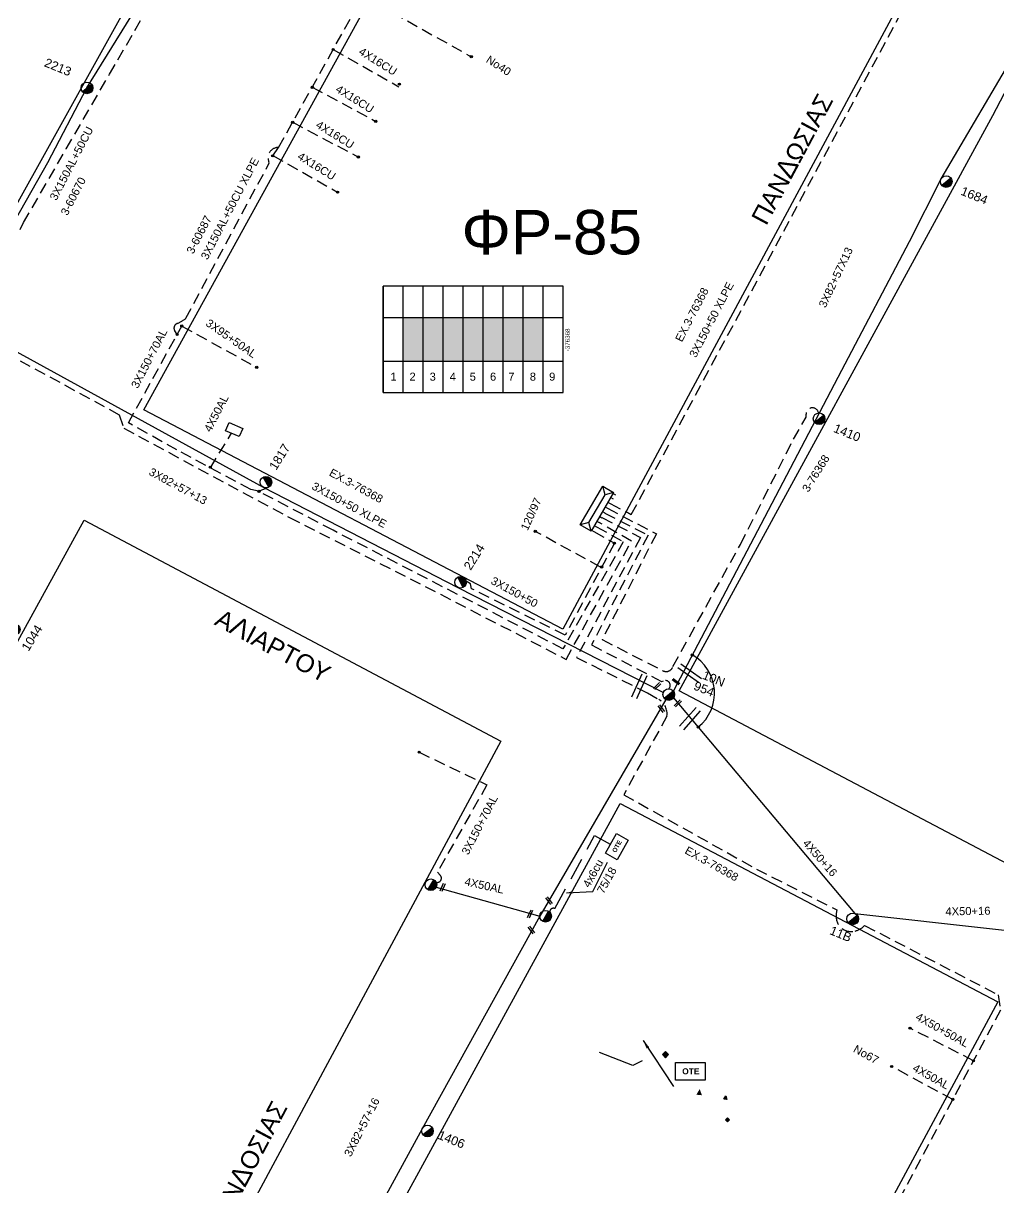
# Model space of a CAD drawing. Header units: millimetres. Extents: x 2101 to 3312, y 775 to 1363.
# Drawn here: x 2395.2 to 2504.9, y 909.6 to 1040.5 of the extents above; entities that cross this region are included whole.
import ezdxf
from ezdxf.enums import TextEntityAlignment as Align

# ---------------------------------------------------------------- set-up
doc = ezdxf.new("R2010")
doc.units = ezdxf.units.MM
doc.linetypes.add('DASHED', pattern=[19.05, 12.7, -6.35])
for name, color, linetype in [('Pillar OTE', 7, 'Continuous'), ('Pillar ΥΠΕΧΩΔΕ', 7, 'Continuous'), ('Άγνωστα', 7, 'Continuous'), ('Ασφαλειοκιβώτια Χ.Τ 9 αναχωρήσεων', 7, 'Continuous'), ('Γέφυρες Εναέριου Δικτύου', 7, 'Continuous'), ('Γυμνά εναέρια ΧΤ (3Φ)   4x16CU', 7, 'Continuous'), ('Γυμνά εναέρια ΧΤ (3Φ)   4x50AL', 7, 'Continuous'), ('Επιγραφές - Σχήματα', 7, 'Continuous'), ('Καλώδια ΧΤ   3x150+70AL', 7, 'DASHED'), ('Καλώδια ΧΤ   3x150AL+50CU', 7, 'DASHED'), ('Καλώδια ΧΤ   3x95+50 AL XLPE', 7, 'DASHED'), ('Μηχανική τομή', 7, 'Continuous'), ('Στύλος ΦΜ', 7, 'Continuous'), ('Στύλος ΦΜ @ 1', 7, 'Continuous'), ('Συνδέσεις', 7, 'Continuous'), ('Τομή', 7, 'Continuous'), ('Υποσταθμός πόλεως', 7, 'Continuous'), ('Υπόβαθρο ΔΕΗ', 7, 'Continuous'), ('Υπόγεια καλώδια Παροχών ΧΤ   4x50AL', 7, 'DASHED'), ('Υπόγεια καλώδια Παροχών ΧΤ   4x6', 7, 'DASHED')]:
    doc.layers.add(name, color=color, linetype=linetype)
doc.styles.add('arial', font='arial.ttf')
doc.styles.get("Standard").update_dxf_attribs({"font": 'arial.ttf'})
doc.linetypes.add('SYN_LINE', pattern='A,0.5,-0.0001,["/\\/\\/\\/",Standard,S=0.1,R=0,X=0,Y=-0.05],-0.25', length=0.7501)
doc.dimstyles.new('ISO-25', dxfattribs={"dimtxt": 2.5, "dimasz": 2.5, "dimexe": 1.25, "dimexo": 0.625, "dimtad": 1, "dimtxsty": 'Standard', "dimcen": 2.5, "dimadec": 0, "dimazin": 0, "dimtfac": 1, "dimtmove": 0, "dimatfit": 3, "dimfxl": 1, "dimarcsym": 0})

# ---------------------------------------------------------------- blocks, each defined once
blk = doc.blocks.new('ΥΠΑΡΧΩΝ ΤΣΙΜΕΝΤΕΝΙΟΣ ΣΤΥΛΟΣ')
at = {"layer": 'Στύλος ΦΜ'}
blk.add_hatch(color=7, dxfattribs=at).paths.add_polyline_path([(-1.29, -2.28, 0.574793), (2.62, 0, 0.268822), (1.3, 2.27)])
at = {"layer": 'Στύλος ΦΜ', "color": 7}
blk.add_line((-1.29, -2.28), (1.3, 2.27), dxfattribs=at)
blk.add_circle((0, 0), 2.62, dxfattribs=at)
at = {"layer": 'Στύλος ΦΜ', "flags": 4}
for tag, p in [('ΑΡΙΘΜΟΣ', (-4.68, 8.05)), ('ΤΥΠΟΣ', (-4.91, 3.03))]:
    blk.add_attdef(tag, p, '', height=4, dxfattribs=at)
blk = doc.blocks.new('ΤΟΜΗ')
at = {"layer": 'Τομή', "ltscale": 40}
for p, q in [((-5.68, 0), (5.68, 0)), ((5.68, -2.33), (-5.68, -2.33))]:
    blk.add_line(p, q, dxfattribs=at)
blk = doc.blocks.new('ΜΗΧΑΝΙΚΗ ΤΟΜΗ')
at = {"layer": 'Μηχανική τομή', "ltscale": 40}
for p, q in [((-1.89, 0.78), (1.89, 0.78)), ((1.89, 0), (-1.89, 0))]:
    blk.add_line(p, q, dxfattribs=at)
blk = doc.blocks.new('_ΣΥΝΔΕΣΗ')
at = {"layer": 'Συνδέσεις', "linetype": 'SYN_LINE', "ltscale": 40}
blk.add_hatch(color=256, dxfattribs=at).paths.add_polyline_path([(0.5, -0.01, 1), (-0.5, -0.01, 1)])
at = {"layer": 'Συνδέσεις'}
blk.add_circle((0, -0.01), 0.5, dxfattribs=at)
blk = doc.blocks.new('ΑΣΦΑΛΕΙΟΚΙΒΩΤΙΟ ΥΠΟΣΤΑΘΜΟΥ 9 ΑΝΑΧΩΡΗΣΕΩΝ')
at = {"layer": 'Ασφαλειοκιβώτια Χ.Τ 9 αναχωρήσεων', "ltscale": 40}
for p, q in [((-23.8, 40.36), (24.02, 40.36)), ((-9.72, 40.36), (-9.72, -40.64)), ((9.94, 40.36), (9.94, -40.64)), ((-23.8, 31.36), (24.02, 31.36)), ((-23.8, 22.36), (24.02, 22.36)), ((-23.8, 13.36), (24.02, 13.36)), ((-23.8, 4.36), (24.02, 4.36)), ((-23.8, -4.64), (24.02, -4.64)), ((-23.8, -13.64), (24.02, -13.64)), ((-23.8, -22.64), (24.02, -22.64)), ((-23.8, -31.64), (24.02, -31.64))]:
    blk.add_line(p, q, dxfattribs=at)
at = {"layer": 'Ασφαλειοκιβώτια Χ.Τ 9 αναχωρήσεων'}
blk.add_lwpolyline([(-23.8, -40.64), (24.02, -40.64), (24.02, 40.36), (-23.8, 40.36)], close=True, dxfattribs=at)
for s, p in [('1', (-18.45, 37.08)), ('2', (-18.45, 28.51)), ('3', (-18.45, 19.44)), ('4', (-18.45, 10.41)), ('5', (-18.45, 1.4)), ('6', (-18.45, -7.73)), ('7', (-18.45, -15.98)), ('8', (-18.45, -25.66)), ('9', (-18.45, -34.36))]:
    blk.add_text(s, height=3.6, rotation=270, dxfattribs=at).set_placement(p)
at = {"layer": 'Ασφαλειοκιβώτια Χ.Τ 9 αναχωρήσεων', "ltscale": 40}
for tag, height, p in [('ΟΝΟΜΑ', 5, (-0.16, 44.31)), ('ΚΕΙΜΕΝΟ 1', 2, (17.06, 35.59)), ('ΚΕΙΜΕΝΟ 2', 2, (17.06, 26.88)), ('ΚΕΙΜΕΝΟ 3', 2, (17.06, 17.69)), ('ΚΕΙΜΕΝΟ 4', 2, (17.06, 8.71)), ('ΚΕΙΜΕΝΟ 5', 2, (17.06, -0.13)), ('ΚΕΙΜΕΝΟ 6', 2, (17.06, -9.05)), ('ΚΕΙΜΕΝΟ 7', 2, (17.06, -18.13)), ('ΚΕΙΜΕΝΟ 8', 2, (17.06, -26.85)), ('ΚΕΙΜΕΝΟ 9', 2, (17.06, -35.99)), ('ΣΧ', 2, (-0.1, -42.64))]:
    blk.add_attdef(tag, text='', height=height, dxfattribs=at).set_placement(p, align=Align.MIDDLE_CENTER)
blk = doc.blocks.new('ΥΠΟΣΤΑΘΜΟΣ ΠΟΛΕΩΣ 9 ΑΝΑΧΩΡΗΣΕΩΝ')
at = {"layer": 'Υποσταθμός πόλεως', "ltscale": 40}
for p, q in [((-9.63, -2.82), (-9.63, -4)), ((-7.12, -2.82), (-7.12, -4)), ((-4.84, -2.82), (-4.84, -4)), ((-2.36, -2.82), (-2.36, -4)), ((0.09, -2.82), (0.09, -4)), ((2.55, -2.82), (2.55, -4)), ((5.02, -2.82), (5.02, -4)), ((7.48, -2.82), (7.48, -4)), ((9.61, -2.82), (9.61, -4))]:
    blk.add_line(p, q, dxfattribs=at)
blk.add_lwpolyline([(-10.02, 2.82), (10.02, 2.82), (10.02, -2.82), (-10.02, -2.82)], close=True, dxfattribs=at)
for points in [[(-7.21, 0), (-10.02, 2.82)], [(-10.02, -2.82), (-7.21, 0)], [(-7.21, 0), (7.21, 0)], [(7.21, 0), (10.02, 2.82)], [(10.02, -2.82), (7.21, 0)]]:
    blk.add_lwpolyline(points, dxfattribs=at)
at = {"layer": 'Υποσταθμός πόλεως', "linetype": 'SYN_LINE', "ltscale": 40, "flags": 1}
for tag, p in [('ΜΕΤΑΣΧΗΜΑΤΙΣΜΟΣ', (10.79, 1.71)), ('ΙΣΧΥΣ', (10.77, -1.08)), ('ΑΡΙΘΜΟΣ', (10.89, -3.8))]:
    blk.add_attdef(tag, p, '', height=1.8, dxfattribs=at)
blk = doc.blocks.new('PILLAR ΥΠΕΧΩΔΕ')
at = {"layer": 'Pillar ΥΠΕΧΩΔΕ', "color": 5, "ltscale": 40}
blk.add_lwpolyline([(-3.37, 1.84), (3.33, 1.84), (3.33, -2.16), (-3.37, -2.16)], close=True, dxfattribs=at)
blk = doc.blocks.new('PILLAR ΟΤΕ')
at = {"layer": 'Pillar OTE', "ltscale": 40}
blk.add_lwpolyline([(-3.31, 2.02), (3.39, 2.02), (3.39, -1.99), (-3.31, -1.99)], close=True, dxfattribs=at)
at = {"layer": 'Pillar OTE', "insert": (-1.81, 0.71), "char_height": 1.3575, "width": 109.961, "attachment_point": 1}
blk.add_mtext('{\\fArial|b1|i0|c161|p34;OTE}', dxfattribs=at)
blk = doc.blocks.new('TSONTA XT1')
at = {"ltscale": 40}
h = blk.add_hatch(color=256, dxfattribs=at)
h.dxf.hatch_style = 1
h.paths.add_polyline_path([(595.96, 2487.66), (597.07, 2488.77), (595.96, 2489.87), (594.85, 2488.77)])
blk.add_lwpolyline([(594.85, 2488.77), (595.96, 2489.87), (597.07, 2488.77), (595.96, 2487.66)], close=True, dxfattribs=at)

msp = doc.modelspace()

# ---------------------------------------------------------------- hatches: boundary and pattern name
at = {"layer": 'Pillar OTE', "ltscale": 40}
h = msp.add_hatch(color=256, dxfattribs=at)
h.dxf.hatch_style = 1
h.paths.add_polyline_path([(2471.53, 919.99), (2471.29, 920.69), (2470.91, 920.05)])
h = msp.add_hatch(color=256, dxfattribs=at)
h.dxf.hatch_style = 1
h.paths.add_polyline_path([(2474.35, 919.51), (2474.21, 919.91), (2473.99, 919.54)])
at = {"layer": 'Ασφαλειοκιβώτια Χ.Τ 9 αναχωρήσεων'}
h = msp.add_hatch(color=2, dxfattribs=at)
h.dxf.hatch_style = 1
h.paths.add_polyline_path([(2440.15, 1007.45), (2437.9, 1007.45), (2437.9, 1002.54), (2440.15, 1002.54)])
h = msp.add_hatch(color=133, dxfattribs=at)
h.dxf.hatch_style = 1
h.paths.add_polyline_path([(2442.4, 1002.54), (2442.4, 1007.45), (2440.15, 1007.45), (2440.15, 1002.54)])
h = msp.add_hatch(color=1, dxfattribs=at)
h.dxf.hatch_style = 1
h.paths.add_polyline_path([(2442.4, 1002.54), (2444.65, 1002.54), (2444.65, 1007.45), (2442.4, 1007.45)])
h = msp.add_hatch(color=30, dxfattribs=at)
h.dxf.hatch_style = 1
h.paths.add_polyline_path([(2444.65, 1002.54), (2446.9, 1002.54), (2446.9, 1007.45), (2444.65, 1007.45)])
h = msp.add_hatch(color=27, dxfattribs=at)
h.dxf.hatch_style = 1
h.paths.add_polyline_path([(2446.9, 1002.54), (2449.15, 1002.54), (2449.15, 1007.45), (2446.9, 1007.45)])
h = msp.add_hatch(color=151, dxfattribs=at)
h.dxf.hatch_style = 1
h.paths.add_polyline_path([(2449.15, 1002.54), (2451.4, 1002.54), (2451.4, 1007.45), (2449.15, 1007.45)])
h = msp.add_hatch(color=62, dxfattribs=at)
h.dxf.hatch_style = 1
h.paths.add_polyline_path([(2453.65, 1007.45), (2451.4, 1007.45), (2451.4, 1002.54), (2453.65, 1002.54)])

# ---------------------------------------------------------------- linework, layer by layer
at = {"layer": 'Pillar OTE', "ltscale": 40}
msp.add_lwpolyline([(2473.99, 919.54), (2474.21, 919.91), (2474.35, 919.51), (2473.99, 919.54)], dxfattribs=at)
at = {"layer": 'Άγνωστα', "color": 62, "linetype": 'DASHED', "ltscale": 0.1}
msp.add_lwpolyline([(2461.22, 986.53), (2463.59, 985.32), (2497.26, 1047.82), (2503.16, 1058.22)], dxfattribs=at)
at = {"layer": 'Άγνωστα', "color": 30}
msp.add_lwpolyline([(2468.32, 965.45), (2478.6, 985), (2487.28, 1001.52), (2494.89, 1015.99), (2498.45, 1023.04), (2507.2, 1037.9), (2513.02, 1049.09), (2517.04, 1055.39)], dxfattribs=at)
at = {"layer": 'Άγνωστα', "color": 151, "linetype": 'DASHED', "ltscale": 0.1}
msp.add_lwpolyline([(2433.4, 1043.61), (2445.58, 1036.79)], dxfattribs=at)
at = {"layer": 'Άγνωστα', "color": 2, "ltscale": 40}
msp.add_lwpolyline([(2361.38, 1008.8), (2387.91, 1007.17), (2422.16, 988.36), (2444.07, 977.1), (2467.2, 965.29)], dxfattribs=at)
at = {"layer": 'Άγνωστα', "color": 27, "linetype": 'DASHED', "ltscale": 0.1}
msp.add_lwpolyline([(2392.1, 1009.34), (2389.78, 1005.34), (2405.96, 996.52), (2406.47, 995.01), (2425.11, 984.96), (2442.12, 976.33), (2456.24, 969.01), (2463.61, 982.3), (2459.97, 984.41)], dxfattribs=at)
at = {"layer": 'Άγνωστα', "color": 30, "linetype": 'DASHED', "ltscale": 0.1}
msp.add_lwpolyline([(2460.91, 986), (2466.41, 983.13), (2460.31, 971.24), (2467.14, 967.73, 0.470679), (2468.28, 968.22), (2475.87, 981.94), (2481.84, 993.77), (2483.26, 996.24), (2483.26, 996.59, -0.911266), (2484.66, 996.72, -0.68931)], format="xyb", dxfattribs=at)
at = {"layer": 'Άγνωστα', "color": 133, "linetype": 'DASHED', "ltscale": 0.1}
msp.add_lwpolyline([(2460.6, 985.47), (2465.48, 982.99), (2459.1, 970.63), (2467.03, 966.51), (2467.2, 966.59, -0.831355), (2467.8, 965.7, -2.087969)], format="xyb", dxfattribs=at)
at = {"layer": 'Άγνωστα', "color": 2, "linetype": 'DASHED', "ltscale": 0.1}
for points in [[(2459.37, 983.38), (2461.69, 982.08), (2456.14, 971.73), (2445.61, 976.96), (2445.5, 977.51), (2445.01, 977.82)], [(2460.12, 979.39), (2452.78, 983.41)]]:
    msp.add_lwpolyline(points, dxfattribs=at)
at = {"layer": 'Άγνωστα', "color": 133, "ltscale": 40}
msp.add_lwpolyline([(2467.48, 964.48), (2453.29, 940.12), (2440.05, 916.21), (2430.64, 898.96), (2421.46, 881.47), (2405.59, 853.75), (2399.6, 843.52)], dxfattribs=at)
at = {"layer": 'Άγνωστα', "color": 30, "ltscale": 40}
msp.add_lwpolyline([(2468.35, 964.69), (2488.75, 940.43), (2520.74, 936.87)], dxfattribs=at)
at = {"layer": 'Άγνωστα', "color": 1, "linetype": 'DASHED', "ltscale": 0.1}
for points in [[(2502.1, 923.86), (2494.95, 927.53)], [(2499.77, 919.52), (2492.89, 923.22)]]:
    msp.add_lwpolyline(points, dxfattribs=at)
at = {"layer": 'Γέφυρες Εναέριου Δικτύου'}
msp.add_arc((2468.07, 965.23), 4.89, 308.5192, 60.9243, dxfattribs=at)
at = {"layer": 'Γυμνά εναέρια ΧΤ (3Φ)   4x16CU', "color": 151, "linetype": 'DASHED', "ltscale": 0.1}
for points in [[(2430.04, 1037.6), (2437.44, 1033.42)], [(2427.68, 1033.36), (2434.82, 1029.52)], [(2425.48, 1029.42), (2432.88, 1025.51)], [(2423.25, 1025.67), (2430.53, 1021.56)]]:
    msp.add_lwpolyline(points, dxfattribs=at)
at = {"layer": 'Γυμνά εναέρια ΧΤ (3Φ)   4x50AL', "color": 151, "linetype": 'DASHED', "ltscale": 0.1}
msp.add_lwpolyline([(2416.22, 990.56), (2418.6, 994.44)], dxfattribs=at)
at = {"layer": 'Γυμνά εναέρια ΧΤ (3Φ)   4x50AL', "color": 133, "ltscale": 40}
msp.add_lwpolyline([(2441.62, 943.38), (2441.62, 943.38), (2453.29, 940.12)], dxfattribs=at)
at = {"layer": 'Καλώδια ΧΤ   3x150+70AL', "color": 151, "ltscale": 0.1}
msp.add_lwpolyline([(2412.48, 1005.55), (2412.21, 1005.96, -0.471893), (2412.47, 1006.78, 0.078528), (2413.46, 1007.37), (2422.85, 1024.84), (2422.79, 1024.98, -0.536158), (2423.89, 1026.58), (2445.25, 1064.83), (2450.44, 1074.22), (2453.72, 1080.7), (2453.61, 1080.9, -0.129397), (2453.84, 1082.1, -0.175082), (2454.1, 1082.54), (2454.25, 1083.14)], format="xyb", dxfattribs=at)
at = {"layer": 'Καλώδια ΧΤ   3x150+70AL', "color": 6, "ltscale": 0.1}
msp.add_lwpolyline([(2423.23, 1025.64), (2423.89, 1026.58)], dxfattribs=at)
at = {"layer": 'Καλώδια ΧΤ   3x150+70AL', "color": 151, "ltscale": 0.1}
for points in [[(2459.68, 983.92), (2462.69, 982.23), (2455.9, 970.2), (2430.03, 983.53), (2421.63, 987.91), (2420.76, 988.13), (2420.76, 988.13), (2412.46, 992.56), (2407, 995.61), (2413, 1006.5)], [(2421.63, 987.91), (2422.62, 988.3)]]:
    msp.add_lwpolyline(points, dxfattribs=at)
at = {"layer": 'Καλώδια ΧΤ   3x150+70AL', "color": 1, "ltscale": 0.1}
msp.add_lwpolyline([(2460.29, 984.95), (2464.63, 982.72), (2457.42, 969.23), (2465.41, 965.24), (2466.68, 964.5, -0.300183), (2467.6, 962.62), (2462.73, 953.79), (2477.68, 945.42), (2486.73, 940.83), (2486.66, 940.43, 0.552444), (2488.78, 938.46, 0.133961), (2489.85, 939.08), (2504.89, 931.28), (2505.15, 929.55), (2485.58, 893.05)], format="xyb", dxfattribs=at)
at = {"layer": 'Καλώδια ΧΤ   3x150+70AL', "color": 133, "ltscale": 0.1}
msp.add_lwpolyline([(2439.71, 958.58), (2447.34, 954.89), (2441.76, 945.07), (2442.08, 944.74, -0.751936), (2441.63, 943.93, 2.071638)], format="xyb", dxfattribs=at)
at = {"layer": 'Καλώδια ΧΤ   3x150AL+50CU', "color": 173, "linetype": 'Continuous', "ltscale": 0.1}
msp.add_lwpolyline([(2388.25, 1007.73), (2392.99, 1016.15), (2397.91, 1024.89), (2402.33, 1033.28), (2407.95, 1042.36), (2414.19, 1051.62), (2414.89, 1052.95), (2421.98, 1066.04), (2424.36, 1070.45), (2428.28, 1078.13), (2435.86, 1090.85), (2439.74, 1098.23), (2444.24, 1106.42), (2445.36, 1109.84)], dxfattribs=at)
at = {"layer": 'Καλώδια ΧΤ   3x150AL+50CU', "color": 30, "ltscale": 0.1}
msp.add_lwpolyline([(2392.25, 1012.25), (2395.19, 1018.14), (2400, 1026.43), (2404.86, 1034.81), (2408.79, 1041.57), (2413.89, 1049.22), (2417.22, 1055.35), (2420.18, 1060.79), (2423.29, 1066.08), (2426.42, 1071.98), (2429.78, 1077.74), (2433.97, 1085.44), (2437.44, 1091.82), (2439.89, 1096.31), (2440.29, 1096.31, 0.101275), (2442.06, 1098.48, 0.193384), (2440.32, 1101.11, 0.076179), (2439.16, 1101.67, 11.947774)], format="xyb", dxfattribs=at)
at = {"layer": 'Καλώδια ΧΤ   3x95+50 AL XLPE', "color": 151, "ltscale": 0.1}
msp.add_lwpolyline([(2413, 1006.5), (2421.43, 1001.86)], dxfattribs=at)
at = {"layer": 'Υπόβαθρο ΔΕΗ'}
for points in [[(2391.83, 1123.92), (2437.96, 1098.51), (2387.76, 1008.28), (2342.48, 1033.31), (2357.73, 1058.88), (2357.73, 1058.88), (2391.83, 1123.92)], [(2458.16, 1086.82), (2504.28, 1062.35), (2455.9, 972.4), (2408.73, 997.06), (2458.16, 1086.82)], [(2517.63, 1055.05), (2560.09, 1032.36), (2511.45, 943.09), (2468.96, 965.49), (2504.29, 1030.17), (2513.19, 1047.27), (2517.63, 1055.05)], [(2402.03, 984.66), (2448.91, 959.82), (2400.26, 869.39), (2352.85, 895.51), (2378.76, 942.34), (2402.03, 984.66)], [(2456.01, 839.91), (2413.04, 862.6), (2462.32, 952.79), (2504.85, 930.48), (2456.01, 839.91)]]:
    msp.add_lwpolyline(points, dxfattribs=at)
at = {"layer": 'Υπόγεια καλώδια Παροχών ΧΤ   4x6', "color": 133, "linetype": 'DASHED', "ltscale": 0.2}
msp.add_lwpolyline([(2454.43, 940.55, -0.623811), (2454.98, 940.98), (2459.46, 949.19), (2461.22, 948.23)], format="xyb", dxfattribs=at)

# ---------------------------------------------------------------- block references
at = {"xscale": 0.2500000000000392, "yscale": 0.2500000000000392, "zscale": 0.2500000000000392, "rotation": 336.9084125351454}
msp.add_blockref('PILLAR ΥΠΕΧΩΔΕ', (2418.92, 994.89), dxfattribs=at)
at = {"layer": 'Pillar OTE', "xscale": 0.375, "yscale": 0.375, "zscale": 0.375, "rotation": 61}
msp.add_blockref('PILLAR ΟΤΕ', (2461.96, 947.93), dxfattribs=at)
at = {"layer": 'Pillar OTE', "xscale": 0.5, "yscale": 0.5, "zscale": 0.5}
msp.add_blockref('PILLAR ΟΤΕ', (2470.22, 922.67), dxfattribs=at)
at = {"layer": 'Ασφαλειοκιβώτια Χ.Τ 9 αναχωρήσεων'}
ref = msp.add_blockref('ΑΣΦΑΛΕΙΟΚΙΒΩΤΙΟ ΥΠΟΣΤΑΘΜΟΥ 9 ΑΝΑΧΩΡΗΣΕΩΝ', (2445.75, 1004.97), dxfattribs=dict(at, xscale=0.25, yscale=0.25, zscale=0.25, rotation=90))
ref.add_attrib('ΣΧ', '-376368', dxfattribs={"ltscale": 40, "height": 0.5, "rotation": 90}).set_placement((2456.41, 1004.94), align=Align.MIDDLE_CENTER)
at = {"layer": 'Μηχανική τομή'}
for p, xscale, yscale, zscale, rotation in [((2468.57, 966.43), 0.2499999999999999, 0.2499999999999999, 0.2499999999999999, 322.9049349686197), ((2466.42, 966.08), 0.2499999999999999, 0.2499999999999999, 0.2499999999999999, 224.4850135479002), ((2466.9, 963.4), 0.2499999999999999, 0.2499999999999999, 0.2499999999999999, 307.0105464320442), ((2468.76, 964.13), 0.2499999999999999, 0.2499999999999999, 0.2499999999999999, 224.4850135479002), ((2442.44, 943.34), 0.2499999999999999, 0.2499999999999999, 0.2499999999999999, 65.98359960857945), ((2454.25, 941.81), 0.2499999999999201, 0.2499999999999201, 0.2499999999999201, 307.0105464320404), ((2452.29, 940.33), 0.2499999999999999, 0.2499999999999999, 0.2499999999999999, 65.98359960857945), ((2452.26, 938.52), 0.2499999999999201, 0.2499999999999201, 0.2499999999999201, 307.0105464320404)]:
    msp.add_blockref('ΜΗΧΑΝΙΚΗ ΤΟΜΗ', p, dxfattribs=dict(at, xscale=xscale, yscale=yscale, zscale=zscale, rotation=rotation))
at = {"layer": 'Στύλος ΦΜ @ 1', "ltscale": 40}
ref = msp.add_blockref('ΥΠΑΡΧΩΝ ΤΣΙΜΕΝΤΕΝΙΟΣ ΣΤΥΛΟΣ', (2402.33, 1033.28), dxfattribs=dict(at, xscale=0.25, yscale=0.25, zscale=0.25, rotation=338.0348720893729))
ref.add_attrib('ΑΡΙΘΜΟΣ', '2213', (2397.44, 1035.74), dxfattribs={"layer": 'Στύλος ΦΜ', "height": 1, "rotation": 338.0349, "flags": 4})
ref = msp.add_blockref('ΥΠΑΡΧΩΝ ΤΣΙΜΕΝΤΕΝΙΟΣ ΣΤΥΛΟΣ', (2499.03, 1022.75), dxfattribs=dict(at, xscale=0.25, yscale=0.25, zscale=0.25, rotation=338.0348720893729))
ref.add_attrib('ΑΡΙΘΜΟΣ', '1684', (2500.57, 1021.3), dxfattribs={"layer": 'Στύλος ΦΜ', "height": 1, "rotation": 338.0349, "flags": 4})
ref = msp.add_blockref('ΥΠΑΡΧΩΝ ΤΣΙΜΕΝΤΕΝΙΟΣ ΣΤΥΛΟΣ', (2484.72, 996.07), dxfattribs=dict(at, xscale=0.25, yscale=0.25, zscale=0.25, rotation=338.0348720893729))
ref.add_attrib('ΑΡΙΘΜΟΣ', '1410', (2486.25, 994.62), dxfattribs={"layer": 'Στύλος ΦΜ', "height": 1, "rotation": 338.0349, "flags": 4})
ref = msp.add_blockref('ΥΠΑΡΧΩΝ ΤΣΙΜΕΝΤΕΝΙΟΣ ΣΤΥΛΟΣ', (2422.47, 988.94), dxfattribs=dict(at, xscale=0.25, yscale=0.25, zscale=0.25, rotation=58.1915162669984))
ref.add_attrib('ΤΥΠΟΣ', '1817', (2423.61, 990.2), dxfattribs={"layer": 'Στύλος ΦΜ', "height": 1, "rotation": 58.1915, "flags": 4})
ref = msp.add_blockref('ΥΠΑΡΧΩΝ ΤΣΙΜΕΝΤΕΝΙΟΣ ΣΤΥΛΟΣ', (2444.37, 977.68), dxfattribs=dict(at, xscale=0.25, yscale=0.25, zscale=0.25, rotation=58.1915162669984))
ref.add_attrib('ΤΥΠΟΣ', '2214', (2445.51, 978.95), dxfattribs={"layer": 'Στύλος ΦΜ', "height": 1, "rotation": 58.1915, "flags": 4})
ref = msp.add_blockref('ΥΠΑΡΧΩΝ ΤΣΙΜΕΝΤΕΝΙΟΣ ΣΤΥΛΟΣ', (2394.14, 972.37), dxfattribs=dict(at, xscale=0.25, yscale=0.25, zscale=0.25, rotation=58.1915162669984))
ref.add_attrib('ΤΥΠΟΣ', '1044', (2395.75, 969.84), dxfattribs={"layer": 'Στύλος ΦΜ', "height": 1, "rotation": 58.1915, "flags": 4})
ref = msp.add_blockref('ΥΠΑΡΧΩΝ ΤΣΙΜΕΝΤΕΝΙΟΣ ΣΤΥΛΟΣ', (2467.8, 965.05), dxfattribs=dict(at, xscale=0.25, yscale=0.25, zscale=0.25, rotation=338.0348720893729))
ref.add_attrib('ΤΥΠΟΣ', '954', (2470.51, 965.65), dxfattribs={"layer": 'Στύλος ΦΜ', "height": 1, "rotation": 338.0349, "flags": 4})
ref.add_attrib('ΑΡΙΘΜΟΣ', '10N', (2471.5, 966.86), dxfattribs={"layer": 'Στύλος ΦΜ', "height": 1, "rotation": 338.0349, "flags": 4})
at = {"layer": 'Στύλος ΦΜ @ 1', "ltscale": 40, "xscale": 0.25, "yscale": 0.25, "zscale": 0.25}
for p in [(2441.03, 943.66), (2453.94, 940.12)]:
    msp.add_blockref('ΥΠΑΡΧΩΝ ΤΣΙΜΕΝΤΕΝΙΟΣ ΣΤΥΛΟΣ', p, dxfattribs=at)
at = {"layer": 'Στύλος ΦΜ @ 1', "ltscale": 40}
ref = msp.add_blockref('ΥΠΑΡΧΩΝ ΤΣΙΜΕΝΤΕΝΙΟΣ ΣΤΥΛΟΣ', (2488.5, 939.82), dxfattribs=dict(at, xscale=0.25, yscale=0.25, zscale=0.25, rotation=338.0348720893729))
ref.add_attrib('ΑΡΙΘΜΟΣ', '11B', (2485.82, 938.13), dxfattribs={"layer": 'Στύλος ΦΜ', "height": 1, "rotation": 338.0349, "flags": 4})
ref = msp.add_blockref('ΥΠΑΡΧΩΝ ΤΣΙΜΕΝΤΕΝΙΟΣ ΣΤΥΛΟΣ', (2440.65, 915.97), dxfattribs=dict(at, xscale=0.25, yscale=0.25, zscale=0.25, rotation=338.0348720893729))
ref.add_attrib('ΑΡΙΘΜΟΣ', '1406', (2441.72, 915.13), dxfattribs={"layer": 'Στύλος ΦΜ', "height": 1, "rotation": 338.0349, "flags": 4})
at = {"layer": 'Συνδέσεις'}
for name, p, xscale, yscale, zscale in [('_ΣΥΝΔΕΣΗ', (2430.04, 1037.6), 0.25, 0.25, 0.25), ('_ΣΥΝΔΕΣΗ', (2445.58, 1036.79), 0.25, 0.25, 0.25), ('_ΣΥΝΔΕΣΗ', (2427.68, 1033.36), 0.25, 0.25, 0.25), ('_ΣΥΝΔΕΣΗ', (2437.49, 1033.7), 0.25, 0.25, 0.25), ('_ΣΥΝΔΕΣΗ', (2425.48, 1029.42), 0.25, 0.25, 0.25), ('_ΣΥΝΔΕΣΗ', (2434.82, 1029.52), 0.25, 0.25, 0.25), ('_ΣΥΝΔΕΣΗ', (2423.23, 1025.64), 0.25, 0.25, 0.25), ('_ΣΥΝΔΕΣΗ', (2432.88, 1025.51), 0.25, 0.25, 0.25), ('_ΣΥΝΔΕΣΗ', (2430.53, 1021.56), 0.25, 0.25, 0.25), ('_ΣΥΝΔΕΣΗ', (2413, 1006.5), 0.25, 0.25, 0.25), ('_ΣΥΝΔΕΣΗ', (2412.48, 1005.55), 0.25, 0.25, 0.25), ('_ΣΥΝΔΕΣΗ', (2421.43, 1001.86), 0.25, 0.25, 0.25), ('_ΣΥΝΔΕΣΗ', (2416.2, 990.63), 0.25, 0.25, 0.25), ('_ΣΥΝΔΕΣΗ', (2421.68, 987.9), 0.25, 0.25, 0.25), ('_ΣΥΝΔΕΣΗ', (2452.78, 983.41), 0.25, 0.25, 0.25), ('_ΣΥΝΔΕΣΗ', (2461.69, 982.08), 0.25, 0.25, 0.25), ('_ΣΥΝΔΕΣΗ', (2460.25, 979.4), 0.25, 0.25, 0.25), ('_ΣΥΝΔΕΣΗ', (2470.45, 969.5), 0.25, 0.25, 0.25), ('_ΣΥΝΔΕΣΗ', (2471.12, 961.4), 0.25, 0.25, 0.25), ('_ΣΥΝΔΕΣΗ', (2439.71, 958.58), 0.25, 0.25, 0.25), ('_ΣΥΝΔΕΣΗ', (2494.95, 927.53), 0.25, 0.25, 0.25), ('TSONTA XT1', (2284.17, 159.21), 0.3075184835441075, 0.3075184835441075, 0.3075184835441075), ('_ΣΥΝΔΕΣΗ', (2492.89, 923.22), 0.25, 0.25, 0.25), ('_ΣΥΝΔΕΣΗ', (2502.1, 923.86), 0.25, 0.25, 0.25), ('_ΣΥΝΔΕΣΗ', (2499.77, 919.52), 0.25, 0.25, 0.25), ('TSONTA XT1', (2355.22, 419.47), 0.2, 0.2, 0.2)]:
    msp.add_blockref(name, p, dxfattribs=dict(at, xscale=xscale, yscale=yscale, zscale=zscale))
at = {"layer": 'Τομή'}
for p, xscale, yscale, zscale, rotation in [((2469.98, 967.22), 0.2499999999999996, 0.2499999999999996, 0.2499999999999996, 144.5614756632894), ((2464.75, 965.86), 0.2499999999999997, 0.2499999999999997, 0.2499999999999997, 245.4126898201611), ((2470.4, 962.16), 0.2499999999999997, 0.2499999999999997, 0.2499999999999997, 228.5870535515747)]:
    msp.add_blockref('ΤΟΜΗ', p, dxfattribs=dict(at, xscale=xscale, yscale=yscale, zscale=zscale, rotation=rotation))
at = {"layer": 'Υποσταθμός πόλεως', "xscale": 0.2500000000000727, "yscale": 0.2500000000000727, "zscale": 0.2500000000000727, "rotation": 59.56801137613788}
msp.add_blockref('ΥΠΟΣΤΑΘΜΟΣ ΠΟΛΕΩΣ 9 ΑΝΑΧΩΡΗΣΕΩΝ', (2459.72, 985.96), dxfattribs=at)

# ---------------------------------------------------------------- texts
at = {"layer": 'Άγνωστα', "ltscale": 40, "char_height": 0.9, "width": 69.1904, "attachment_point": 1, "style": 'arial'}
for s, insert, rotation in [('No40', (2447.65, 1036.99), 326.9136), ('\\pt26.1;3-60670', (2399.32, 1019.26), 62.5666), ('3-60687', (2413.48, 1014.94), 62.5666), ('3X82+57X13', (2484.63, 1008.86), 64.83), ('3X150+50 XLPE', (2470.06, 1003.28), 62.5715), ('EX.3-76368', (2468.48, 1005.04), 62.5715), ('3-76368', (2482.75, 988.21), 58.118), ('3X82+57+13', (2409.64, 990.61), 331.4242), ('EX.3-76368', (2429.93, 990.52), 331.4242), ('3X150+50 XLPE', (2427.97, 989), 331.4242), ('120/97', (2451.1, 983.79), 65.4159), ('3X150+50', (2448.12, 978.36), 331.4242), ('4X50+16', (2483.49, 948.88), 311.3973), ('EX.3-76368', (2469.96, 948.03), 330.886), ('4X50+16', (2498.93, 941.11), 0.9945), ('4X50+50AL', (2495.93, 929.33), 330.886), ('No67', (2488.92, 925.7), 330.886), ('\\pt17.1,18,18.9;3X82+57+16', (2431.22, 913.4), 62.866)]:
    msp.add_mtext(s, dxfattribs=dict(at, insert=insert, rotation=rotation))
at = {"layer": 'Γυμνά εναέρια ΧΤ (3Φ)   4x16CU', "ltscale": 40, "char_height": 0.9, "width": 69.1904, "attachment_point": 1, "rotation": 328.1042, "style": 'arial'}
for insert in [(2433.3, 1037.9), (2430.7, 1033.68), (2428.47, 1029.66), (2426.4, 1026.12)]:
    msp.add_mtext('4X16CU', dxfattribs=dict(at, insert=insert))
at = {"layer": 'Γυμνά εναέρια ΧΤ (3Φ)   4x50AL', "ltscale": 40, "char_height": 0.9, "width": 69.1904, "attachment_point": 1, "style": 'arial'}
for insert, rotation in [((2415.45, 994.91), 62.5666), ((2444.96, 944.5), 347.5305), ((2495.6, 923.57), 330.886)]:
    msp.add_mtext('4X50AL', dxfattribs=dict(at, insert=insert, rotation=rotation))
at = {"layer": 'Επιγραφές - Σχήματα', "ltscale": 40, "char_height": 2, "width": 28.8889, "attachment_point": 1, "style": 'arial'}
for s, insert, rotation in [('ΠAN{\\H1.0833x;Δ}ΩΣIAΣ', (2476.86, 1018.73), 61.8474), ('A{\\H1.0833x;Λ}IAPTOY', (2417.58, 974.88), 331.8474), ('ΠAN{\\H1.0833x;Δ}OΣIAΣ', (2415.44, 905.35), 62)]:
    msp.add_mtext(s, dxfattribs=dict(at, insert=insert, rotation=rotation))
at = {"layer": 'Επιγραφές - Σχήματα', "ltscale": 40, "insert": (2444.47, 1019.56), "char_height": 5, "width": 13.6107, "attachment_point": 1, "style": 'arial'}
msp.add_mtext('ΦP-85', dxfattribs=at)
at = {"layer": 'Καλώδια ΧΤ   3x150+70AL', "ltscale": 40, "char_height": 0.9, "width": 69.1904, "attachment_point": 1, "rotation": 62.5666, "style": 'arial'}
for s, insert in [('3X150+70AL', (2407.25, 999.82)), ('\\pt17.1,18,18.9;3X150+70AL', (2444.44, 947.36))]:
    msp.add_mtext(s, dxfattribs=dict(at, insert=insert))
at = {"layer": 'Καλώδια ΧΤ   3x150AL+50CU', "color": 0, "ltscale": 40, "insert": (2398.08, 1020.95), "char_height": 0.9, "width": 69.1904, "attachment_point": 1, "rotation": 62.5666, "style": 'arial'}
msp.add_mtext('3X150AL+50CU', dxfattribs=at)
at = {"layer": 'Καλώδια ΧΤ   3x150AL+50CU', "ltscale": 40, "insert": (2415.09, 1014.29), "char_height": 0.9, "width": 69.1904, "attachment_point": 1, "rotation": 62.5666, "style": 'arial'}
msp.add_mtext('3X150AL+50CU XLPE', dxfattribs=at)
at = {"layer": 'Καλώδια ΧΤ   3x95+50 AL XLPE', "ltscale": 40, "insert": (2416.12, 1007.36), "char_height": 0.9, "width": 69.1904, "attachment_point": 1, "rotation": 325.1652, "style": 'arial'}
msp.add_mtext('3X95+50AL', dxfattribs=at)
at = {"layer": 'Υπόγεια καλώδια Παροχών ΧΤ   4x50AL', "color": 7, "ltscale": 0.2, "char_height": 0.9, "attachment_point": 1, "rotation": 61}
for s, insert in [('4x6cu', (2458.07, 943.7)), ('75/18', (2459.67, 943.01))]:
    msp.add_mtext_dynamic_manual_height_columns(s, width=1.8, gutter_width=12.5, heights=[0.118], dxfattribs=dict(at, insert=insert))

# ---------------------------------------------------------------- leaders
at = {"layer": 'Επιγραφές - Σχήματα'}
for points, override in [([(2456.3, 942.77), (2459.24, 942.92), (2460.9, 946.19)], {"dimasz": 0.5, "dimgap": 0.625, "dimtad": 0}), ([(2464.8, 923.84), (2463.76, 923.32), (2460.02, 924.79)], {"dimasz": 0.1, "dimgap": 0.625, "dimtad": 0})]:
    msp.add_leader(points, dimstyle='ISO-25', override=override, dxfattribs=at)
at = {"layer": 'Επιγραφές - Σχήματα', "ltscale": 40}
msp.add_leader([(2464.91, 926.16), (2468.34, 920.96)], dimstyle='ISO-25', override={"dimasz": 1, "dimtad": 0}, dxfattribs=at)

doc.saveas('drawing.dxf')
